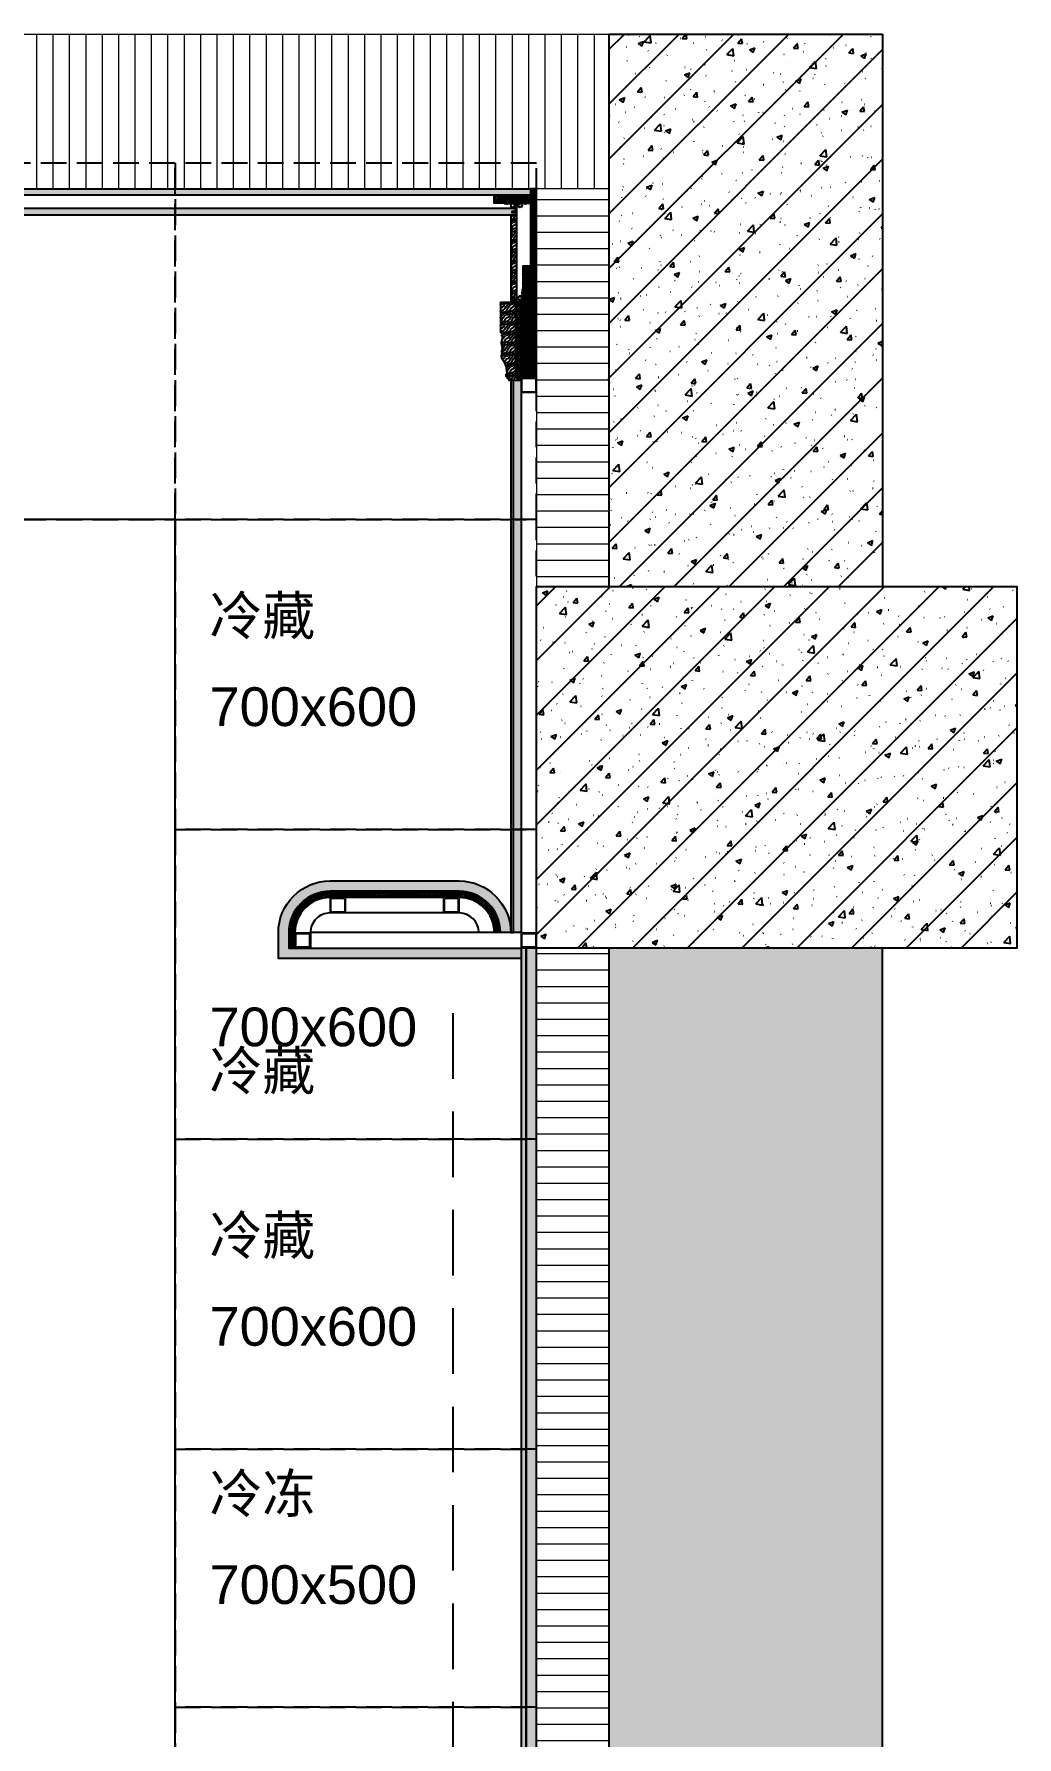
# Model space of a CAD drawing. Header units: millimetres. Extents: x 90086 to 135690, y -7745 to 15991.
# Drawn here: x 132247 to 134150, y -4273 to -975 of the extents above; entities that cross this region are included whole.
import ezdxf

# ---------------------------------------------------------------- set-up
doc = ezdxf.new("R2010")
doc.units = ezdxf.units.MM
for name, pattern in [('ACAD_ISO02W100', [15, 12, -3]), ('DASH', [0.35, 0.25, -0.1]), ('DASHED', [19.05, 12.7, -6.35]), ('HIDDEN2', [0.1875, 0.125, -0.0625])]:
    doc.linetypes.add(name, pattern=pattern)
for name, color, linetype, lineweight in [('_ACM-A-DETL-PATT', 8, 'Continuous', 0), ('_ACM-A-DETL-THIN', 2, 'Continuous', 9), ('_ACM-A-WALL-HACH', 251, 'Continuous', 9), ('I-PL-WALL-FHINISH', 73, 'Continuous', 13), ('I-WALL', 6, 'Continuous', 13), ('IA10-16 Floor Detail$0$A-ELEV-HATC-8', 8, 'Continuous', 5)]:
    doc.layers.add(name, color=color, linetype=linetype, lineweight=lineweight)
for name, color, linetype in [('FURN', 1, 'Continuous'), ('I-DETL-LW01', 1, 'Continuous'), ('I-DETL-LW02', 2, 'Continuous'), ('I-DETL-LW251', 251, 'Continuous'), ('I-PL-IDS-MILL', 40, 'Continuous'), ('I-PL-LIGHT', 1, 'HIDDEN2'), ('PE-尺寸标注', 44, 'Continuous'), ('Structure【大样结构线】', 30, 'Continuous'), ('WALL TYPE$0$HATCH', 8, 'Continuous'), ('WALL TYPE$0$I-SECT-LW03', 3, 'Continuous')]:
    doc.layers.add(name, color=color, linetype=linetype)
doc.styles.add('Arial', font='ARIALUNI.ttf')
pattern_1 = [(45, (77984.889, -8828.4983), (-2.24506403, 2.24506403), []), (135, (77984.889, -8828.4983), (-6.73519209, 2.24506403), [7.9375, -4.7625])]
pattern_2 = [(360, (119955.28, 90113.024), (1e-14, 31.75), [])]

# ---------------------------------------------------------------- blocks, each defined once
blk = doc.blocks.new('A$C4abdce61')
at = {"layer": '_ACM-A-DETL-PATT'}
for points in [[(1.5, 0), (28.5, 0, 0.4142136), (30, 1.5), (30, 28.5, 0.4142136), (28.5, 30), (1.5, 30, 0.4142136), (0, 28.5), (0, 1.5, 0.4142136)], [(3.75, 2.25), (26.25, 2.25, 0.4142136), (27.75, 3.75), (27.75, 26.25, 0.4142136), (26.25, 27.75), (3.75, 27.75, 0.4142136), (2.25, 26.25), (2.25, 3.75, 0.4142136)]]:
    blk.add_lwpolyline(points, format="xyb", close=True, dxfattribs=at)
blk = doc.blocks.new('海龙_1215173755')
at = {"layer": 'WALL TYPE$0$HATCH', "ltscale": 2}
h = blk.add_hatch(dxfattribs=at)
h.set_pattern_fill('ANSI32', color=256, scale=0.5)
h.set_pattern_definition([(45, (-39299.698, -12402.6693), (-3.36759605, 3.36759605), []), (45, (-39297.453, -12402.6693), (-3.36759605, 3.36759605), [])])
edge = h.paths.add_edge_path()
edge.add_line((2.3, -7.2), (2.3, 11.3))
edge.add_line((2.3, 11.3), (-2.8, 11.3))
edge.add_arc((-2.8, 9.3), 2, 90, 201.2139)
edge.add_arc((-6, 5.9), 2.97, -243.0808, 63.0808, ccw=False)
edge.add_arc((-9.2, 9.3), 2, 338.7861, 450)
edge.add_line((-9.2, 11.3), (-22.7, 11.3))
edge.add_line((-22.7, 11.3), (-22.7, 9.3))
edge.add_line((-22.7, 9.3), (-9.2, 9.3))
edge.add_arc((-6, 6.1), 4.51, 135.3033, 404.6967)
edge.add_line((-2.8, 9.3), (0.3, 9.3))
edge.add_line((0.3, 9.3), (0.3, -3.5))
edge.add_line((0.3, -3.5), (0.3, -5.1))
edge.add_line((0.3, -5.1), (-6.5, -5.1))
edge.add_line((-6.5, -5.1), (-6.5, -7.2))
edge.add_line((-6.5, -7.2), (2.3, -7.2))
at = {"color": 1, "linetype": 'Continuous', "lineweight": 15}
blk.add_lwpolyline([(2.3, -7.2), (2.3, 11.3), (-2.8, 11.3, 0.527318), (-4.6, 8.5, -4.178276), (-7.3, 8.5, 0.527318), (-9.2, 11.3), (-22.7, 11.3), (-22.7, 9.3), (-9.2, 9.3, 2.396256), (-2.8, 9.3), (0.3, 9.3), (0.3, -3.5), (0.3, -5.1), (-6.5, -5.1), (-6.5, -7.2)], format="xyb", close=True, dxfattribs=at)
at = {"color": 1, "linetype": 'Continuous', "lineweight": 15, "elevation": 7.8}
blk.add_lwpolyline([(-17.3, 24.1), (-17.3, 8.5), (-15.2, 8.5), (-15.2, 24.1)], close=True, dxfattribs=at)

msp = doc.modelspace()

# ---------------------------------------------------------------- hatches: boundary and pattern name
h = msp.add_hatch()
h.set_pattern_fill('0-钢筋混凝土001-DOM', color=250, scale=15, pattern_type=2)
h.set_pattern_definition([(45, (133109.71, 1714.89), (-53.033, 53.033), []), (50, (133109.71, 1714.89), (107.589, -9.4128), [11.25, -123.75]), (355, (133109.71, 1714.89), (-20.8127, 112.8288), [9, -99]), (100.4514, (133118.68, 1714.11), (86.7764, 103.416), [9.561, -105.1713]), (46.1842, (133109.71, 1744.89), (160.086, -24.828), [16.875, -185.625]), (96.6356, (133123.05, 1742.82), (140.1994, 146.1177), [14.3415, -157.757]), (351.184, (133109.71, 1744.89), (140.199, 146.118), [13.5, -148.5]), (21, (133124.71, 1737.39), (89.536, -60.3928), [11.25, -123.75]), (326, (133124.71, 1737.39), (36.4973, 108.7725), [9, -99]), (71.4514, (133132.17, 1732.36), (126.0334, 48.3796), [9.561, -105.1713]), (37.5, (133109.71, 1714.89), (1.82398, 49.93408), [0.75, -97.8, 0.75, -100.5, 0.75, -99.375]), (7.5, (133109.71, 1714.89), (39.4604, 59.16176), [0.75, -57.3, 0.75, -95.55, 0.75, -37.875]), (327.5, (133076.26, 1714.89), (80.07337, -3.38323), [0.75, -37.5, 0.75, -117, 0.75, -155.25]), (317.5, (133061.26, 1714.89), (87.4779, 15.0157), [0.75, -48.75, 0.75, -77.7, 0.75, -110.25])])
h.paths.add_polyline_path([(133889.7, -2045.1), (133889.7, -975.1), (133359.7, -975.1), (133359.7, -1275.1), (133359.7, -2045.1)])
h = msp.add_hatch()
h.set_pattern_fill('0-钢筋混凝土001-DOM', color=250, scale=15, pattern_type=2)
h.set_pattern_definition([(45, (119705.28, 92803.02), (-53.03301, 53.03301), []), (50, (119705.28, 92803.02), (107.58903, -9.41282), [11.25, -123.75]), (355, (119705.28, 92803.02), (-20.8127, 112.82882), [9, -99]), (100.4514, (119714.25, 92802.24), (86.77641, 103.41593), [9.56103, -105.17132]), (46.1842, (119705.28, 92833.02), (160.08616, -24.82785), [16.875, -185.625]), (96.6356, (119718.62, 92830.95), (140.1994, 146.11768), [14.34154, -157.75695]), (351.1842, (119705.28, 92833.02), (140.1993, 146.1178), [13.5, -148.5]), (21, (119720.28, 92825.52), (89.53606, -60.39283), [11.25, -123.75]), (326, (119720.28, 92825.52), (36.4973, 108.77251), [9, -99]), (71.4514, (119727.74, 92820.49), (126.03339, 48.37957), [9.56103, -105.17132]), (37.5, (119705.28, 92803.024), (1.823978, 49.934078), [0.75, -97.8, 0.75, -100.5, 0.75, -99.375]), (7.5, (119705.28, 92803.024), (39.46043, 59.161757), [0.75, -57.3, 0.75, -95.55, 0.75, -37.875]), (327.5, (119671.83, 92803.024), (80.073365, -3.38323), [0.75, -37.5, 0.75, -117, 0.75, -155.25]), (317.5, (119656.83, 92803.024), (87.477925, 15.015747), [0.75, -48.75, 0.75, -77.7, 0.75, -110.25])])
h.paths.add_polyline_path([(133889.7, -2745.1), (134149.7, -2745.1), (134149.7, -2045.1), (133889.7, -2045.1), (133359.7, -2045.1), (133219.7, -2045.1), (133219.7, -2745.1), (133359.7, -2745.1)])
h = msp.add_hatch()
h.set_pattern_fill('0-钢筋混凝土001-DOM', color=250, scale=15, pattern_type=2)
h.set_pattern_definition([(45, (133109.71, -55.11), (-53.033, 53.033), []), (50, (133109.71, -55.11), (107.589, -9.4128), [11.25, -123.75]), (355, (133109.71, -55.11), (-20.8127, 112.8288), [9, -99]), (100.4514, (133118.68, -55.89), (86.7764, 103.416), [9.561, -105.1713]), (46.1842, (133109.71, -25.11), (160.0862, -24.828), [16.875, -185.625]), (96.6356, (133123.05, -27.18), (140.1994, 146.1177), [14.3415, -157.757]), (351.1842, (133109.71, -25.11), (140.1993, 146.118), [13.5, -148.5]), (21, (133124.71, -32.61), (89.536, -60.3928), [11.25, -123.75]), (326, (133124.71, -32.61), (36.4973, 108.7725), [9, -99]), (71.4514, (133132.17, -37.64), (126.0334, 48.3796), [9.561, -105.1713]), (37.5, (133109.71, -55.11), (1.82398, 49.93408), [0.75, -97.8, 0.75, -100.5, 0.75, -99.375]), (7.5, (133109.71, -55.11), (39.46043, 59.16176), [0.75, -57.3, 0.75, -95.55, 0.75, -37.875]), (327.5, (133076.26, -55.11), (80.07337, -3.38323), [0.75, -37.5, 0.75, -117, 0.75, -155.25]), (317.5, (133061.26, -55.11), (87.4779, 15.01575), [0.75, -48.75, 0.75, -77.7, 0.75, -110.25])])
h.paths.add_polyline_path([(133889.7, -5765.1), (133889.7, -2745.1), (133359.7, -2745.1), (133359.7, -5765.1)])
at = {"layer": '_ACM-A-WALL-HACH'}
h = msp.add_hatch(dxfattribs=at)
h.set_pattern_fill('ANSI31', color=256, scale=10, angle=45)
h.set_pattern_definition([(90, (67259.71, -73615.11), (-31.75, 9e-15), [])])
h.paths.add_polyline_path([(133359.7, -1275.1), (130609.7, -1275.1), (130609.7, -975.1), (133359.7, -975.1)])
h = msp.add_hatch(dxfattribs=at)
h.set_pattern_fill('ANSI31', color=256, scale=10, angle=-45)
h.set_pattern_definition(pattern_2)
h.paths.add_polyline_path([(133359.7, -2045.1), (133359.7, -1275.1), (133219.7, -1275.1), (133219.7, -2045.1)])
h = msp.add_hatch(dxfattribs=at)
h.set_pattern_fill('ANSI31', color=256, scale=10, angle=-45)
h.set_pattern_definition(pattern_2)
h.paths.add_polyline_path([(133359.7, -5765.1), (133359.7, -2745.1), (133219.7, -2745.1), (133219.7, -5765.1)])
at = {"layer": 'I-DETL-LW251'}
h = msp.add_hatch(dxfattribs=at)
h.set_pattern_fill('ANSI38', color=250, angle=-270)
h.set_pattern_definition([(135, (141526.844, -37086.9547), (-2.24506403, -2.24506403), []), (225, (141526.844, -37086.9547), (-2.24506403, -6.7351921), [7.9375, -4.7625])])
h.paths.add_polyline_path([(133207.8, -1275.1), (133207.8, -1287.1), (130699.7, -1287.1), (130699.7, -1275.1)])
h = msp.add_hatch(dxfattribs=at)
h.set_pattern_fill('ANSI38', color=250)
h.set_pattern_definition(pattern_1)
h.paths.add_polyline_path([(133219.8, -1275.1), (133207.8, -1275.1), (133207.8, -1640.1), (133219.8, -1640.1)])
h = msp.add_hatch(dxfattribs=at)
h.set_pattern_fill('ANSI38', color=250, angle=-270)
h.set_pattern_definition([(135, (132621.922, -96.1676), (-2.245064, -2.245064), []), (225, (132621.922, -96.1676), (-2.245064, -6.735192), [7.9375, -4.7625])])
h.paths.add_polyline_path([(133137.1, -1287.1), (133137.1, -1301.9), (133207.8, -1301.9), (133207.8, -1287.1)])
h = msp.add_hatch(dxfattribs=at)
h.set_pattern_fill('ANSI38', color=250)
h.set_pattern_definition(pattern_1)
h.paths.add_polyline_path([(133207.8, -1424.5), (133193, -1424.5), (133193, -1640.1), (133207.8, -1640.1)])
h = msp.add_hatch(dxfattribs=at)
h.set_pattern_fill('ANSI38', color=250)
h.set_pattern_definition(pattern_1)
h.paths.add_polyline_path([(133192.9, -1640.1), (133192.9, -1494.8), (133179.7, -1494.8), (133179.7, -1640.1)])
h = msp.add_hatch(dxfattribs=at)
h.set_pattern_fill('ANSI38', color=250, angle=90)
h.set_pattern_definition([(135, (141988.1652, -56403.175), (-2.24506403, -2.24506403), []), (225, (141988.1652, -56403.175), (-2.24506403, -6.73519209), [7.9375, -4.7625])])
h.paths.add_polyline_path([(133174.7, -2715.1), (133174.7, -1645.1), (133189.5, -1645.1), (133189.5, -2715.1)])
h = msp.add_hatch(dxfattribs=at)
h.set_pattern_fill('ANSI38', color=250, angle=180)
h.set_pattern_definition([(225, (132739.7042, -5795.1087), (2.245064, -2.245064), []), (315, (132739.7042, -5795.1087), (6.735192, -2.245064), [7.9375, -4.7625])])
edge = h.paths.add_edge_path()
edge.add_line((132751.7, -2745.1), (132739.7, -2745.1))
edge.add_line((132739.7, -2745.1), (132739.7, -2715.1))
edge.add_arc((132819.7, -2715.1), 80, 90, 180, ccw=False)
edge.add_line((132819.7, -2635.1), (133069.7, -2635.1))
edge.add_arc((133069.7, -2715.1), 80, 360, 450, ccw=False)
edge.add_line((133149.7, -2715.1), (133137.7, -2715.1))
edge.add_arc((133069.7, -2715.1), 68, 360, 450)
edge.add_line((133069.7, -2647.1), (132819.7, -2647.1))
edge.add_arc((132819.7, -2715.1), 68, 450, 540)
edge.add_line((132751.7, -2715.1), (132751.7, -2745.1))
at = {"layer": 'IA10-16 Floor Detail$0$A-ELEV-HATC-8'}
h = msp.add_hatch(dxfattribs=at)
h.set_pattern_fill('ANSI33', color=8)
h.set_pattern_definition([(45, (78054.881, -14497.97), (-4.49012806, 4.49012806), []), (45, (78059.371, -14497.97), (-4.49012806, 4.49012806), [3.175, -1.5875])])
h.paths.add_polyline_path([(133189.7, -5685.1), (133199.7, -5685.1), (133199.7, -2745.1), (133189.7, -2745.1)])
at = {"layer": 'PE-尺寸标注'}
h = msp.add_hatch(dxfattribs=at)
h.set_pattern_fill('木纹面1', color=250, scale=5, style=0, pattern_type=2)
h.set_pattern_definition([(63.434949, (119973.215, 90113.89), (20, -1e-09), [4.6213684, -17.7393114]), (40.601295, (119960.058, 90131.184), (20, 2e-08), [4.158067, -88.037378]), (40.601295, (119970.058, 90151.184), (20, 2e-08), [4.158067, -88.037378]), (40.601295, (119980.058, 90171.184), (20, -1e-08), [4.158067, -88.037378]), (63.434949, (119963.067, 90111.095), (20, -1e-09), [4.237008, -18.123672]), (50.194429, (119964.962, 90114.885), (20, 8e-10), [2.24049, -75.862006]), (50.194429, (119974.962, 90134.885), (20, 8e-10), [2.24049, -75.862006]), (50.194429, (119984.962, 90154.885), (20, 8e-10), [2.24049, -75.862006]), (21.8014095, (119966.3964, 90116.606), (20, -3e-08), [2.868712, -50.982936]), (33.690068, (119969.06, 90117.671), (20, -1e-08), [2.521813, -33.5336997]), (63.434949, (119971.158, 90119.07), (20, -8e-09), [3.3552885, -19.005391]), (45, (119972.659, 90122.071), (20, -6e-15), [2.717818, -53.850724]), (45, (119982.659, 90142.071), (20, -6e-15), [2.717818, -53.850724]), (21.8014095, (119974.5805, 90123.993), (20, -3e-08), [2.19237, -51.659278]), (63.434949, (119956.586, 90110.633), (20, -8e-09), [7.1896, -15.17108]), (50.194429, (119959.801, 90117.064), (20, 8e-10), [4.573562, -73.528935]), (50.194429, (119969.801, 90137.064), (20, 8e-10), [4.573562, -73.528935]), (50.194429, (119979.801, 90157.064), (20, 8e-10), [4.573562, -73.528935]), (33.690068, (119962.729, 90120.577), (20, -1e-08), [2.2405595, -33.8149534]), (15.945396, (119964.5936, 90121.82), (20, -1.45e-06), [3.5624845, -69.2386145]), (33.690068, (119968.019, 90122.799), (20, -1e-08), [4.0929665, -31.962546]), (50.194429, (119971.425, 90125.069), (20, 8e-10), [5.197338, -72.905159]), (50.194429, (119981.425, 90145.069), (20, 8e-10), [5.197338, -72.905159]), (50.194429, (119991.425, 90165.069), (20, -3e-09), [5.197338, -72.905159]), (21.8014095, (119974.752, 90129.062), (20, -3e-08), [5.7145015, -48.137147]), (50.194429, (119955.281, 90118.024), (20, 8e-10), [5.214067, -72.88843]), (50.194429, (119965.281, 90138.024), (20, 8e-10), [5.214067, -72.88843]), (50.194429, (119975.281, 90158.024), (20, 8e-10), [5.214067, -72.88843]), (33.690068, (119958.619, 90122.029), (20, -1e-08), [4.838075, -31.2174378]), (26.565051, (119962.645, 90124.713), (20, 1e-09), [7.98596, -81.456759]), (26.565051, (119972.645, 90144.713), (20, 1e-09), [7.98596, -81.456759]), (40.601295, (119969.788, 90128.284), (20, 2e-08), [4.319301, -87.876143]), (40.601295, (119979.788, 90148.284), (20, 2e-08), [4.319301, -87.876143]), (40.601295, (119989.788, 90168.284), (20, 2e-08), [4.319301, -87.876143]), (33.690068, (119956.616, 90124.807), (20, -1e-08), [2.7357917, -33.319722]), (26.565051, (119958.892, 90126.325), (20, 8e-09), [7.158076, -82.284643]), (26.565051, (119968.892, 90146.325), (20, -8e-08), [7.158076, -82.284643]), (40.601295, (119965.295, 90129.526), (20, 2e-08), [1.700823, -90.494622]), (40.601295, (119975.295, 90149.526), (20, 2e-08), [1.700823, -90.494622]), (40.601295, (119985.295, 90169.526), (20, 2e-08), [1.700823, -90.494622])])
h.paths.add_polyline_path([(133179.1, -1313.2), (130722.3, -1313.2), (130722.3, -1317.9), (130728.9, -1317.9), (130728.9, -1320.7), (130719.7, -1320.7), (130719.7, -1325.2), (133181.7, -1325.2), (133181.7, -1320.7), (133172.5, -1320.7), (133172.5, -1317.9), (133179.1, -1317.9)])
h = msp.add_hatch(dxfattribs=at)
h.set_pattern_fill('木纹面1', color=250, scale=5, style=0, pattern_type=2)
h.set_pattern_definition([(63.43495, (78002.822, -8827.632), (20, -1e-09), [4.621368, -17.7393114]), (40.601295, (77989.665, -8810.338), (20, 2e-08), [4.158067, -88.037378]), (40.601295, (77999.665, -8790.338), (20, 2e-08), [4.158067, -88.037378]), (40.601295, (78009.665, -8770.338), (20, -1e-08), [4.158067, -88.037378]), (63.43495, (77992.675, -8830.427), (20, -1e-09), [4.237008, -18.123672]), (50.19443, (77994.57, -8826.637), (20, 8e-10), [2.24049, -75.862006]), (50.19443, (78004.57, -8806.637), (20, 8e-10), [2.24049, -75.862006]), (50.19443, (78014.57, -8786.637), (20, 8e-10), [2.24049, -75.862006]), (21.80141, (77996.004, -8824.916), (20, -3e-08), [2.868712, -50.982936]), (33.690068, (77998.668, -8823.85), (20, -1e-08), [2.521813, -33.5337]), (63.43495, (78000.766, -8822.452), (20, -8e-09), [3.3552885, -19.005391]), (45, (78002.266, -8819.45), (20, -4e-15), [2.717818, -53.850724]), (45, (78012.266, -8799.45), (20, -4e-15), [2.717818, -53.850724]), (21.80141, (78004.188, -8817.529), (20, -3e-08), [2.19237, -51.659278]), (63.43495, (77986.194, -8830.889), (20, -8e-09), [7.1896, -15.17108]), (50.19443, (77989.409, -8824.458), (20, 8e-10), [4.573562, -73.528935]), (50.19443, (77999.409, -8804.458), (20, 8e-10), [4.573562, -73.528935]), (50.19443, (78009.409, -8784.458), (20, 8e-10), [4.573562, -73.528935]), (33.690068, (77992.337, -8820.945), (20, -1e-08), [2.2405595, -33.8149534]), (15.945396, (77994.2014, -8819.702), (20, -1.45e-06), [3.5624845, -69.2386145]), (33.690068, (77997.627, -8818.723), (20, -1e-08), [4.0929665, -31.962546]), (50.19443, (78001.032, -8816.453), (20, 8e-10), [5.197338, -72.90516]), (50.19443, (78011.032, -8796.453), (20, 8e-10), [5.197338, -72.90516]), (50.19443, (78021.032, -8776.453), (20, -3e-09), [5.197338, -72.90516]), (21.80141, (78004.3596, -8812.46), (20, -3e-08), [5.7145015, -48.137147]), (50.19443, (77984.889, -8823.498), (20, 8e-10), [5.214067, -72.88843]), (50.19443, (77994.889, -8803.498), (20, 8e-10), [5.214067, -72.88843]), (50.19443, (78004.889, -8783.498), (20, 8e-10), [5.214067, -72.88843]), (33.690068, (77988.227, -8819.493), (20, -1e-08), [4.838075, -31.217438]), (26.565051, (77992.253, -8816.809), (20, 1e-09), [7.98596, -81.456759]), (26.565051, (78002.253, -8796.809), (20, 1e-09), [7.98596, -81.456759]), (40.601295, (77999.396, -8813.238), (20, 2e-08), [4.319301, -87.876143]), (40.601295, (78009.396, -8793.238), (20, 2e-08), [4.319301, -87.876143]), (40.601295, (78019.396, -8773.238), (20, 2e-08), [4.319301, -87.876143]), (33.690068, (77986.224, -8816.714), (20, -1e-08), [2.735792, -33.319722]), (26.565051, (77988.5, -8815.197), (20, 8e-09), [7.158076, -82.284643]), (26.565051, (77998.5, -8795.197), (20, -8e-08), [7.158076, -82.284643]), (40.601295, (77994.903, -8811.996), (20, 2e-08), [1.700823, -90.494622]), (40.601295, (78004.903, -8791.996), (20, 2e-08), [1.700823, -90.494622]), (40.601295, (78014.903, -8771.996), (20, 2e-08), [1.700823, -90.494622])])
h.paths.add_polyline_path([(133181.7, -1325.1), (133169.7, -1325.1), (133169.7, -1495.1), (133174.2, -1495.1), (133174.2, -1485.9), (133177, -1485.9), (133177, -1492.5), (133181.7, -1492.5)])
h = msp.add_hatch(dxfattribs=at)
h.set_pattern_fill('木纹面1', color=250, scale=5, style=0, pattern_type=2)
h.set_pattern_definition([(63.43495, (146128.372, -40687.048), (20, -1e-09), [4.621368, -17.739311]), (40.601295, (146115.215, -40669.754), (20, 2e-08), [4.158067, -88.037378]), (40.601295, (146125.215, -40649.754), (20, 2e-08), [4.158067, -88.037378]), (40.601295, (146135.215, -40629.754), (20, -1e-08), [4.158067, -88.037378]), (63.43495, (146118.224, -40689.843), (20, -1e-09), [4.237008, -18.123672]), (50.19443, (146120.119, -40686.053), (20, 8e-10), [2.24049, -75.862006]), (50.19443, (146130.119, -40666.053), (20, 8e-10), [2.24049, -75.862006]), (50.19443, (146140.119, -40646.053), (20, 8e-10), [2.24049, -75.862006]), (21.80141, (146121.5534, -40684.332), (20, -3e-08), [2.868712, -50.982936]), (33.690068, (146124.217, -40683.267), (20, -1e-08), [2.521813, -33.5337]), (63.43495, (146126.315, -40681.868), (20, -8e-09), [3.3552885, -19.005391]), (45, (146127.816, -40678.867), (20, -4e-15), [2.717818, -53.850724]), (45, (146137.816, -40658.867), (20, -4e-15), [2.717818, -53.850724]), (21.80141, (146129.7375, -40676.945), (20, -3e-08), [2.19237, -51.659278]), (63.43495, (146111.743, -40690.305), (20, -8e-09), [7.1896, -15.17108]), (50.19443, (146114.958, -40683.875), (20, 8e-10), [4.573562, -73.528935]), (50.19443, (146124.958, -40663.875), (20, 8e-10), [4.573562, -73.528935]), (50.19443, (146134.958, -40643.875), (20, 8e-10), [4.573562, -73.528935]), (33.690068, (146117.886, -40680.361), (20, -1e-08), [2.2405595, -33.814953]), (15.945396, (146119.7506, -40679.1184), (20, -1.45e-06), [3.5624845, -69.238614]), (33.690068, (146123.176, -40678.14), (20, -1e-08), [4.0929665, -31.962546]), (50.19443, (146126.582, -40675.87), (20, 8e-10), [5.197338, -72.90516]), (50.19443, (146136.582, -40655.87), (20, 8e-10), [5.197338, -72.90516]), (50.19443, (146146.582, -40635.87), (20, -3e-09), [5.197338, -72.90516]), (21.80141, (146129.909, -40671.877), (20, -3e-08), [5.7145015, -48.137147]), (50.19443, (146110.438, -40682.915), (20, 8e-10), [5.214067, -72.88843]), (50.19443, (146120.438, -40662.915), (20, 8e-10), [5.214067, -72.88843]), (50.19443, (146130.438, -40642.915), (20, 8e-10), [5.214067, -72.88843]), (33.690068, (146113.776, -40678.909), (20, -1e-08), [4.838075, -31.217438]), (26.56505, (146117.802, -40676.226), (20, 1e-09), [7.98596, -81.456759]), (26.56505, (146127.802, -40656.226), (20, 1e-09), [7.98596, -81.456759]), (40.601295, (146124.945, -40672.654), (20, 2e-08), [4.3193, -87.876143]), (40.601295, (146134.945, -40652.654), (20, 2e-08), [4.3193, -87.876143]), (40.601295, (146144.945, -40632.654), (20, 2e-08), [4.3193, -87.876143]), (33.690068, (146111.773, -40676.131), (20, -1e-08), [2.735792, -33.319722]), (26.56505, (146114.049, -40674.613), (20, 8e-09), [7.158076, -82.284643]), (26.56505, (146124.049, -40654.613), (20, -8e-08), [7.158076, -82.284643]), (40.601295, (146120.452, -40671.412), (20, 2e-08), [1.700823, -90.494622]), (40.601295, (146130.452, -40651.412), (20, 2e-08), [1.700823, -90.494622]), (40.601295, (146140.452, -40631.412), (20, 2e-08), [1.700823, -90.494622])])
edge = h.paths.add_edge_path()
edge.add_line((133179.7, -1640.1), (133179.7, -1515.1))
edge.add_line((133179.7, -1515.1), (133179.7, -1515.1))
edge.add_line((133179.7, -1515.1), (133179.7, -1495.1))
edge.add_line((133179.7, -1495.1), (133149.7, -1495.1))
edge.add_line((133149.7, -1495.1), (133149.7, -1552.1))
edge.add_arc((133148.5, -1556.2), 4.26, -9.1139, 73.7626, ccw=False)
edge.add_arc((133154.9, -1558.8), 2.88, 138.9864, 266.76)
edge.add_arc((133174, -1573.6), 22.6, 148.2028, 211.7947)
edge.add_arc((133155.4, -1589.5), 4.1, 99.3845, 229.2343)
edge.add_arc((133163, -1598.4), 11.8, 150.5974, 213.6714)
edge.add_arc((133120.9, -1630.2), 41, -4.1596, 38.0152, ccw=False)
edge.add_arc((133162.9, -1636.1), 3.08, 110.575, 268.5813)
edge.add_line((133162.8, -1639.1), (133162.8, -1641.5))
edge.add_arc((133161.1, -1646), 4.77, 10.7646, 69.5436, ccw=False)
edge.add_line((133165.8, -1645.1), (133189.7, -1645.1))
edge.add_line((133189.7, -1645.1), (133189.7, -1640.1))
edge.add_line((133189.7, -1640.1), (133179.7, -1640.1))
h = msp.add_hatch(dxfattribs=at)
h.set_pattern_fill('木纹面1', color=250, scale=5, angle=-90, style=0, pattern_type=2)
h.set_pattern_definition([(333.43495, (77985.756, -14465.903), (-1e-09, -20), [4.621368, -17.7393114]), (310.601295, (78003.05, -14452.746), (2e-08, -20), [4.158066, -88.037378]), (310.601295, (78023.05, -14462.746), (2e-08, -20), [4.158066, -88.037378]), (310.601295, (78043.05, -14472.746), (-1e-08, -20), [4.158066, -88.037378]), (333.43495, (77982.96, -14455.756), (-1e-09, -20), [4.237008, -18.123672]), (320.19443, (77986.75, -14457.651), (8e-10, -20), [2.24049, -75.862006]), (320.19443, (78006.75, -14467.651), (8e-10, -20), [2.24049, -75.862006]), (320.19443, (78026.75, -14477.651), (8e-10, -20), [2.24049, -75.862006]), (291.80141, (77988.472, -14459.085), (-3e-08, -20), [2.868712, -50.982936]), (303.690068, (77989.537, -14461.749), (-1e-08, -20), [2.521813, -33.5337]), (333.43495, (77990.936, -14463.847), (-8e-09, -20), [3.3552885, -19.005391]), (315, (77993.937, -14465.348), (-3e-15, -20), [2.717818, -53.850724]), (315, (78013.937, -14475.348), (-3e-15, -20), [2.717818, -53.850724]), (291.80141, (77995.859, -14467.269), (-3e-08, -20), [2.19237, -51.659278]), (333.43495, (77982.499, -14449.275), (-8e-09, -20), [7.1896, -15.17108]), (320.19443, (77988.929, -14452.49), (8e-10, -20), [4.573562, -73.528935]), (320.19443, (78008.929, -14462.49), (8e-10, -20), [4.573562, -73.528935]), (320.19443, (78028.929, -14472.49), (8e-10, -20), [4.573562, -73.528935]), (303.690068, (77992.443, -14455.418), (-1e-08, -20), [2.2405595, -33.8149534]), (285.945396, (77993.6856, -14457.2824), (-1.45e-06, -20), [3.5624845, -69.2386145]), (303.690068, (77994.664, -14460.708), (-1e-08, -20), [4.0929665, -31.962546]), (320.19443, (77996.935, -14464.113), (8e-10, -20), [5.197338, -72.90516]), (320.19443, (78016.935, -14474.113), (8e-10, -20), [5.197338, -72.90516]), (320.19443, (78036.935, -14484.113), (-3e-09, -20), [5.197338, -72.90516]), (291.80141, (78000.927, -14467.441), (-3e-08, -20), [5.7145015, -48.137147]), (320.19443, (77989.889, -14447.97), (8e-10, -20), [5.214067, -72.88843]), (320.19443, (78009.889, -14457.97), (8e-10, -20), [5.214067, -72.88843]), (320.19443, (78029.889, -14467.97), (8e-10, -20), [5.214067, -72.88843]), (303.690068, (77993.895, -14451.308), (-1e-08, -20), [4.838075, -31.217438]), (296.565051, (77996.578, -14455.334), (1e-09, -20), [7.98596, -81.456759]), (296.565051, (78016.578, -14465.334), (1e-09, -20), [7.98596, -81.456759]), (310.601295, (78000.15, -14462.477), (2e-08, -20), [4.319301, -87.876143]), (310.601295, (78020.15, -14472.477), (2e-08, -20), [4.319301, -87.876143]), (310.601295, (78040.15, -14482.477), (2e-08, -20), [4.319301, -87.876143]), (303.690068, (77996.673, -14449.305), (-1e-08, -20), [2.735792, -33.319722]), (296.565051, (77998.191, -14451.581), (8e-09, -20), [7.158076, -82.284643]), (296.565051, (78018.191, -14461.581), (-8e-08, -20), [7.158076, -82.284643]), (310.601295, (78001.392, -14457.984), (2e-08, -20), [1.700823, -90.494622]), (310.601295, (78021.392, -14467.984), (2e-08, -20), [1.700823, -90.494622]), (310.601295, (78041.392, -14477.984), (2e-08, -20), [1.700823, -90.494622])])
edge = h.paths.add_edge_path()
edge.add_arc((133069.7, -2715.1), 80, 0, 90)
edge.add_line((133069.7, -2635.1), (132819.7, -2635.1))
edge.add_arc((132819.7, -2715.1), 80, 90, 180)
edge.add_line((132739.7, -2715.1), (132739.7, -2745.1))
edge.add_line((132739.7, -2745.1), (133189.7, -2745.1))
edge.add_line((133189.7, -2745.1), (133189.7, -2765.1))
edge.add_line((133189.7, -2765.1), (132719.7, -2765.1))
edge.add_line((132719.7, -2765.1), (132719.7, -2715.1))
edge.add_arc((132819.7, -2715.1), 100, 90, 180, ccw=False)
edge.add_line((132819.7, -2615.1), (133069.7, -2615.1))
edge.add_arc((133069.7, -2715.1), 100, 0, 90, ccw=False)
edge.add_line((133169.7, -2715.1), (133149.7, -2715.1))
at = {"layer": 'Structure【大样结构线】'}
h = msp.add_hatch(dxfattribs=at)
h.set_pattern_fill('玻璃剖面', color=251, scale=5.00002, angle=270, pattern_type=2)
h.set_pattern_definition([(45, (133169.7104, -5820.1088), (5.0000204, 10.0000408), [7.071097, -7.071096]), (315, (133169.7104, -5810.1087), (5.0000207, -10.0000405), [7.071097, -7.071096])])
h.paths.add_polyline_path([(133174.7, -1645.1), (133170.7, -1645.1), (133169.7, -1646.1), (133169.7, -2715.1), (133174.7, -2715.1)])
at = {"layer": 'WALL TYPE$0$HATCH', "ltscale": 2}
h = msp.add_hatch(dxfattribs=at)
h.set_pattern_fill('ANSI32', color=256, scale=0.5, angle=-180)
h.set_pattern_definition([(225, (133108.359, -1065.0957), (3.3676, -3.3676), []), (225, (133106.114, -1065.0957), (3.3676, -3.3676), [])])
edge = h.paths.add_edge_path()
edge.add_line((133179.4, -1318.4), (133172.6, -1318.4))
edge.add_line((133172.6, -1318.4), (133172.6, -1320.4))
edge.add_line((133172.6, -1320.4), (133181.4, -1320.4))
edge.add_line((133181.4, -1320.4), (133181.4, -1318.4))
edge.add_line((133181.4, -1318.4), (133181.4, -1303.9))
edge.add_line((133181.4, -1303.9), (133184.5, -1303.9))
edge.add_arc((133187.7, -1307.1), 4.51, 135.3033, 404.6967)
edge.add_line((133190.9, -1303.9), (133204.5, -1303.9))
edge.add_line((133204.5, -1303.9), (133204.5, -1301.9))
edge.add_line((133204.5, -1301.9), (133190.9, -1301.9))
edge.add_arc((133190.9, -1303.9), 2, 90, 201.2139)
edge.add_arc((133187.7, -1307.1), 2.8, -241.2918, 61.2918, ccw=False)
edge.add_arc((133184.5, -1303.9), 2, -21.2139, 90)
edge.add_line((133184.5, -1301.9), (133179.4, -1301.9))
edge.add_line((133179.4, -1301.9), (133179.4, -1318.4))
at = {"layer": 'WALL TYPE$0$HATCH'}
h = msp.add_hatch(dxfattribs=at)
h.set_pattern_fill('AR-SAND', color=8, scale=0.1)
h.set_pattern_definition([(37.5, (78054.881, -14497.9703), (-0.16000313, 4.89413237), [0, -3.8608, 0, -4.318, 0, -4.1275]), (7.5, (78054.881, -14497.97), (4.4952328, 7.168251), [0, -2.0828, 0, -3.4798, 0, -1.3335]), (327.5, (78051.7567, -14497.9703), (7.9099237, 0.01437185), [0, -1.27, 0, -4.572, 0, -5.969]), (317.5, (78051.7567, -14497.97), (7.6355645, 2.2292932), [0, -0.635, 0, -2.9972, 0, -3.429])])
h.paths.add_polyline_path([(133199.7, -5685.1), (133219.7, -5685.1), (133219.7, -2745.1), (133199.7, -2745.1)])

# ---------------------------------------------------------------- linework, layer by layer
at = {"color": 1, "linetype": 'Continuous', "lineweight": 15, "elevation": -0.5}
msp.add_lwpolyline([(133179.4, -1318.4), (133172.6, -1318.4), (133179.4, -1318.4), (133179.4, -1301.9), (133184.5, -1301.9, -0.527318), (133186.4, -1304.6, 3.907733), (133189, -1304.6, -0.527318), (133190.9, -1301.9), (133204.5, -1301.9), (133204.5, -1303.9), (133190.9, -1303.9, -2.396252), (133184.5, -1303.9), (133181.4, -1303.9), (133181.4, -1318.4), (133181.4, -1318.4), (133181.4, -1320.4), (133172.6, -1320.4), (133172.6, -1318.4)], format="xyb", dxfattribs=at)
at = {"color": 1, "linetype": 'Continuous', "lineweight": 15, "elevation": 7.8}
msp.add_lwpolyline([(133199, -1289.4), (133199, -1305), (133197, -1305), (133197, -1289.4)], close=True, dxfattribs=at)
at = {"layer": 'I-DETL-LW01'}
for p, q in [((133191.2, -2715.1), (132781.7, -2715.1)), ((133331.2, -2745.1), (133218.2, -2745.1))]:
    msp.add_line(p, q, dxfattribs=at)
for points in [[(133207.8, -1275.1), (133207.8, -1287.1), (130699.7, -1287.1), (130699.7, -1275.1)], [(133219.8, -1275.1), (133207.8, -1275.1), (133207.8, -1640.1), (133219.8, -1640.1)], [(133137.1, -1287.1), (133137.1, -1301.9), (133207.8, -1301.9), (133207.8, -1287.1)], [(133207.8, -1424.5), (133193, -1424.5), (133193, -1640.1), (133207.8, -1640.1)], [(133192.9, -1640.1), (133192.9, -1494.8), (133179.7, -1494.8), (133179.7, -1640.1)], [(133174.7, -2715.1), (133174.7, -1645.1), (133189.5, -1645.1), (133189.5, -2715.1)], [(133219.7, -5685.1), (133219.7, -2745.1), (133199.7, -2745.1), (133199.7, -5685.1), (133219.7, -5685.1)]]:
    msp.add_lwpolyline(points, close=True, dxfattribs=at)
for points in [[(133149.7, -2715.1), (133137.7, -2715.1, 0.414213), (133069.7, -2647.1), (132819.7, -2647.1, 0.414214), (132751.7, -2715.1), (132751.7, -2745.1)], [(133107.7, -2715.1, 0.414213), (133069.7, -2677.1), (132819.7, -2677.1, 0.414214), (132781.7, -2715.1), (132781.7, -2745.1)]]:
    msp.add_lwpolyline(points, format="xyb", dxfattribs=at)
at = {"layer": 'I-DETL-LW02'}
for points in [[(133179.1, -1313.2), (130722.3, -1313.2), (130722.3, -1317.9), (130728.9, -1317.9), (130728.9, -1320.7), (130719.7, -1320.7), (130719.7, -1325.2), (133181.7, -1325.2), (133181.7, -1320.7), (133172.5, -1320.7), (133172.5, -1317.9), (133179.1, -1317.9)], [(133181.7, -1325.1), (133169.7, -1325.1), (133169.7, -1495.1), (133174.2, -1495.1), (133174.2, -1485.9), (133177, -1485.9), (133177, -1492.5), (133181.7, -1492.5)], [(133174.7, -2715.1), (133174.7, -1645.1), (133170.7, -1645.1), (133169.7, -1646.1), (133169.7, -2715.1)], [(133189.7, -5685.1), (133199.7, -5685.1), (133199.7, -2745.1), (133189.7, -2745.1)]]:
    msp.add_lwpolyline(points, close=True, dxfattribs=at)
for points in [[(133179.7, -1640.1), (133179.7, -1515.1), (133179.7, -1515.1), (133179.7, -1495.1), (133149.7, -1495.1), (133149.7, -1552.1, -0.37825), (133152.7, -1556.9, 0.623496), (133154.7, -1561.7, 0.284819), (133154.7, -1585.5, 0.636149), (133152.7, -1592.7, 0.282378), (133153.2, -1605, -0.186128), (133161.8, -1633.2, 0.824383), (133162.8, -1639.1), (133162.8, -1641.5, -0.262247), (133165.8, -1645.1), (133189.7, -1645.1), (133189.7, -1640.1), (133179.7, -1640.1)], [(133149.7, -2715.1, 0.414213), (133069.7, -2635.1), (132819.7, -2635.1, 0.414214), (132739.7, -2715.1), (132739.7, -2745.1), (133189.7, -2745.1), (133189.7, -2765.1), (132719.7, -2765.1), (132719.7, -2715.1, -0.414214), (132819.7, -2615.1), (133069.7, -2615.1, -0.414213), (133169.7, -2715.1), (133149.7, -2715.1)]]:
    msp.add_lwpolyline(points, format="xyb", dxfattribs=at)
at = {"layer": 'I-PL-IDS-MILL', "color": 8, "linetype": 'DASH', "ltscale": 200}
for points in [[(131519.7, -1915.1), (132519.7, -1915.1), (132519.7, -1225.1), (131519.7, -1225.1)], [(132519.7, -1915.1), (133219.7, -1915.1), (133219.7, -1225.1), (132519.7, -1225.1)], [(132519.7, -2515.1), (133219.7, -2515.1), (133219.7, -1915.1), (132519.7, -1915.1)], [(132519.7, -3115.1), (133219.7, -3115.1), (133219.7, -2515.1), (132519.7, -2515.1)], [(132519.7, -3715.1), (133219.7, -3715.1), (133219.7, -3115.1), (132519.7, -3115.1)], [(132519.7, -4215.1), (133219.7, -4215.1), (133219.7, -3715.1), (132519.7, -3715.1)], [(132519.7, -4815.1), (133219.7, -4815.1), (133219.7, -4215.1), (132519.7, -4215.1)]]:
    msp.add_lwpolyline(points, close=True, dxfattribs=at)
at = {"layer": 'I-PL-IDS-MILL'}
msp.add_lwpolyline([(132822.4, -5815.1), (132719.7, -5815.1, -0.414214), (132519.7, -5615.1), (132519.7, -1915.1), (131519.7, -1915.1), (131519.7, -2615.1)], format="xyb", dxfattribs=at)
at = {"layer": 'I-PL-LIGHT', "linetype": 'DASHED', "ltscale": 10}
msp.add_line((133058.4, -5665.1), (133058.4, -2815.1), dxfattribs=at)
at = {"layer": 'I-PL-WALL-FHINISH'}
msp.add_line((133169.7, -1325.1), (130719.7, -1325.1), dxfattribs=at)
at = {"layer": 'I-WALL'}
for points in [[(133359.7, -1275.1), (130609.7, -1275.1), (130609.7, -975.1), (133359.7, -975.1)], [(133359.7, -2045.1), (133359.7, -1275.1), (133219.7, -1275.1), (133219.7, -2045.1)], [(133359.7, -5765.1), (133359.7, -2745.1), (133219.7, -2745.1), (133219.7, -5765.1)]]:
    msp.add_lwpolyline(points, close=True, dxfattribs=at)
at = {"layer": 'WALL TYPE$0$I-SECT-LW03'}
for p, q in [((133359.7, -975.1), (133359.7, -2045.1)), ((133359.7, -975.1), (133889.7, -975.1)), ((133889.7, -975.1), (133889.7, -2045.1)), ((133359.7, -2045.1), (133889.7, -2045.1))]:
    msp.add_line(p, q, dxfattribs=at)
for points in [[(133359.7, -2745.1), (133219.7, -2745.1), (133219.7, -2045.1), (133359.7, -2045.1)], [(133889.7, -2045.1), (134149.7, -2045.1), (134149.7, -2745.1), (133889.7, -2745.1)]]:
    msp.add_lwpolyline(points, dxfattribs=at)
msp.add_lwpolyline([(133889.7, -5765.1), (133889.7, -2745.1), (133359.7, -2745.1), (133359.7, -5765.1)], close=True, dxfattribs=at)

# ---------------------------------------------------------------- block references
msp.add_blockref('海龙_1215173755', (133179.4, -1313.2))
at = {"rotation": 270}
msp.add_blockref('海龙_1215173755', (133181.7, -1492.5), dxfattribs=at)
at = {"layer": '_ACM-A-DETL-THIN', "ltscale": 2, "xscale": -1, "rotation": 180}
for p in [(133189.7, -1640.1), (132819.7, -2647.1), (133039.7, -2647.1), (132751.7, -2715.1), (133189.7, -2715.1)]:
    msp.add_blockref('A$C4abdce61', p, dxfattribs=at)

# ---------------------------------------------------------------- texts
at = {"layer": 'FURN', "linetype": 'ACAD_ISO02W100', "char_height": 75, "attachment_point": 1, "style": 'Arial'}
for s, insert in [('{\\fArial Unicode MS|b0|i0|c134|p34;冷藏}', (132586.4, -2063.7)), ('{\\fArial Unicode MS|b0|i0|c134|p34;700x600}', (132586.4, -2240.1)), ('{\\fArial Unicode MS|b0|i0|c134|p34;700x600}', (132586.4, -2860.2)), ('{\\fArial Unicode MS|b0|i0|c134|p34;冷藏}', (132586.4, -2944.9)), ('{\\fArial Unicode MS|b0|i0|c134|p34;冷藏}', (132586.4, -3263.7)), ('{\\fArial Unicode MS|b0|i0|c134|p34;700x600}', (132586.4, -3440.1)), ('{\\fArial Unicode MS|b0|i0|c134|p34;冷冻}', (132586.4, -3763.7)), ('{\\fArial Unicode MS|b0|i0|c134|p34;700x500}', (132586.4, -3940.1))]:
    msp.add_mtext_dynamic_manual_height_columns(s, width=151170.167, gutter_width=500, heights=[109.5], dxfattribs=dict(at, insert=insert))

doc.saveas('drawing.dxf')
